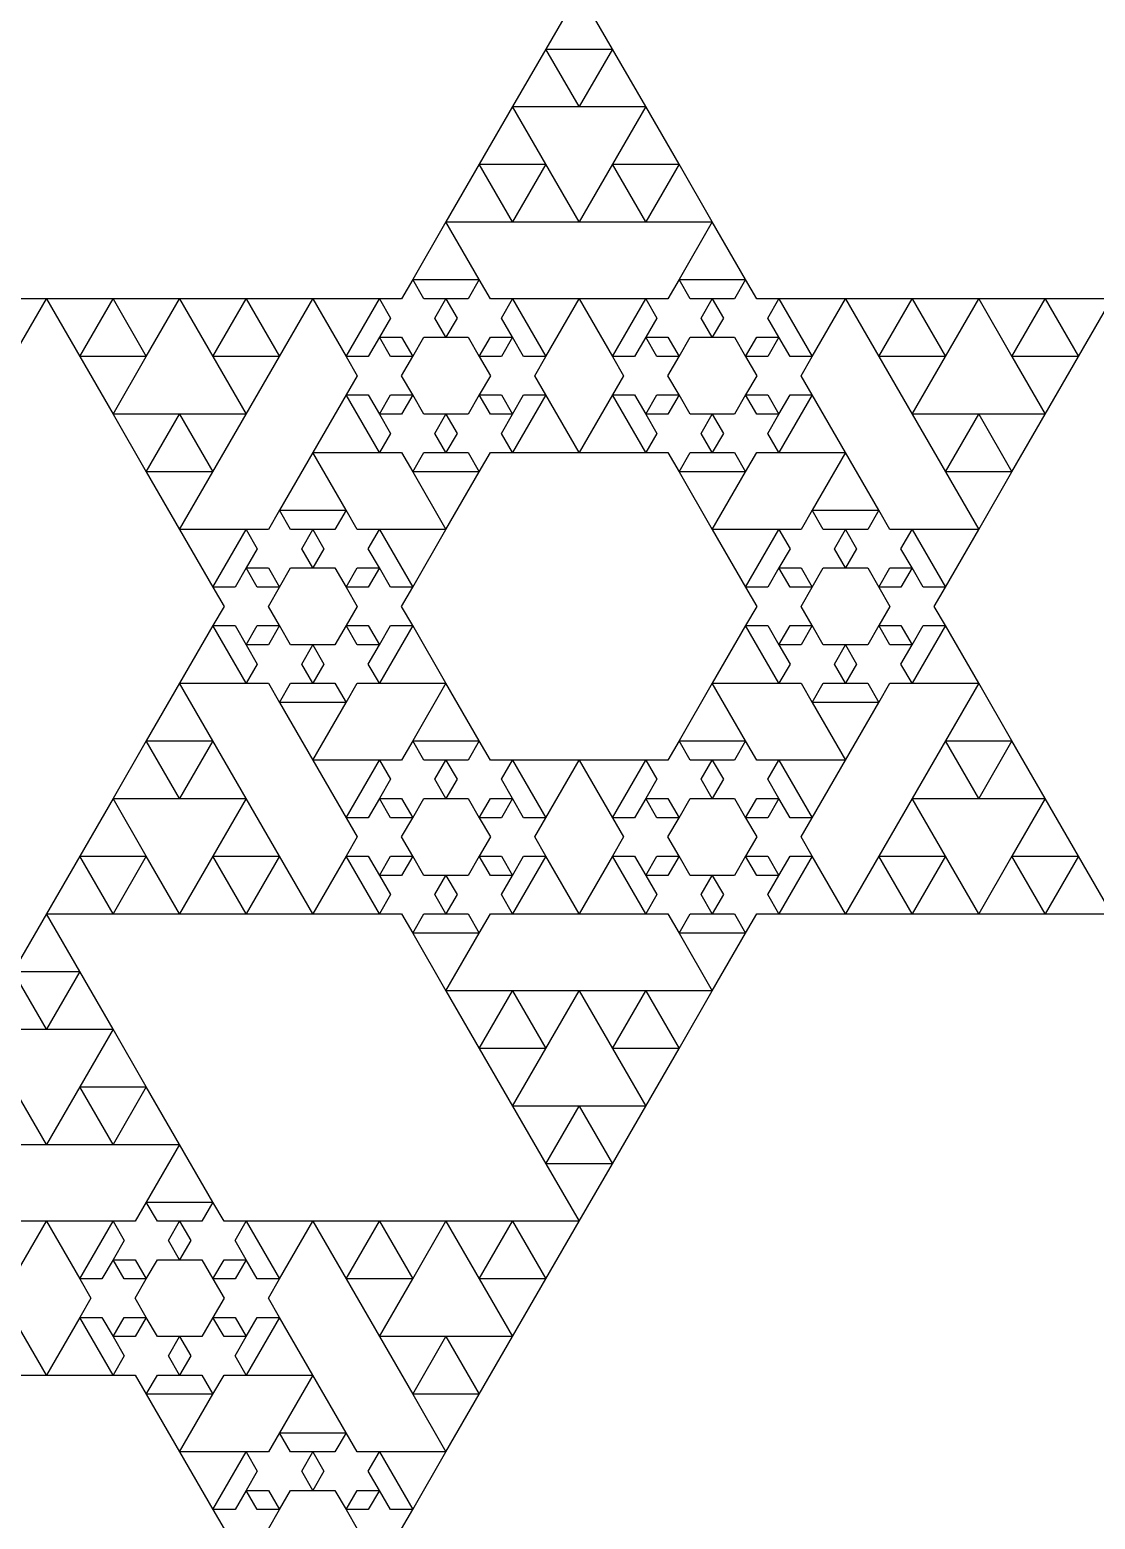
# Model space of a CAD drawing. Header units: metres. Extents: x -50 to 50, y -58 to 58.
# Drawn here: x -18.85 to -12.6, y -21.59 to -12.86 of the extents above; entities that cross this region are included whole.
import ezdxf

# ---------------------------------------------------------------- set-up
doc = ezdxf.new("R2010")
doc.units = ezdxf.units.M

msp = doc.modelspace()

# ---------------------------------------------------------------- linework, layer by layer
for p, q in [((-15.625, -12.6295), (-15.8203, -12.9678)), ((-15.4297, -12.9678), (-15.625, -12.6295)), ((-15.8203, -12.9678), (-16.0156, -13.3061)), ((-15.8203, -12.9678), (-15.4297, -12.9678)), ((-15.625, -13.3061), (-15.8203, -12.9678)), ((-15.4297, -12.9678), (-15.625, -13.3061)), ((-15.2344, -13.3061), (-15.4297, -12.9678)), ((-16.0156, -13.3061), (-16.2109, -13.6444)), ((-16.0156, -13.3061), (-15.625, -13.3061)), ((-15.8203, -13.6444), (-16.0156, -13.3061)), ((-15.625, -13.3061), (-15.2344, -13.3061)), ((-15.2344, -13.3061), (-15.4297, -13.6444)), ((-15.0391, -13.6444), (-15.2344, -13.3061)), ((-16.2109, -13.6444), (-16.4062, -13.9827)), ((-16.2109, -13.6444), (-15.8203, -13.6444)), ((-16.0156, -13.9827), (-16.2109, -13.6444)), ((-15.8203, -13.6444), (-16.0156, -13.9827)), ((-15.625, -13.9827), (-15.8203, -13.6444)), ((-15.4297, -13.6444), (-15.625, -13.9827)), ((-15.4297, -13.6444), (-15.0391, -13.6444)), ((-15.2344, -13.9827), (-15.4297, -13.6444)), ((-15.0391, -13.6444), (-15.2344, -13.9827)), ((-14.8438, -13.9827), (-15.0391, -13.6444)), ((-16.4062, -13.9827), (-16.6016, -14.321)), ((-16.4062, -13.9827), (-16.0156, -13.9827)), ((-16.2109, -14.321), (-16.4062, -13.9827)), ((-16.0156, -13.9827), (-15.625, -13.9827)), ((-15.625, -13.9827), (-15.2344, -13.9827)), ((-15.2344, -13.9827), (-14.8438, -13.9827)), ((-14.8438, -13.9827), (-15.0391, -14.321)), ((-14.6484, -14.321), (-14.8438, -13.9827)), ((-16.6016, -14.321), (-16.6667, -14.4337)), ((-16.6016, -14.321), (-16.2109, -14.321)), ((-16.5365, -14.4337), (-16.6016, -14.321)), ((-16.2109, -14.321), (-16.276, -14.4337)), ((-16.1458, -14.4337), (-16.2109, -14.321)), ((-15.0391, -14.321), (-15.1042, -14.4337)), ((-15.0391, -14.321), (-14.6484, -14.321)), ((-14.974, -14.4337), (-15.0391, -14.321)), ((-14.6484, -14.321), (-14.7135, -14.4337)), ((-14.5833, -14.4337), (-14.6484, -14.321)), ((-18.75, -14.4337), (-19.1406, -14.4337)), ((-18.9453, -14.772), (-18.75, -14.4337)), ((-18.3594, -14.4337), (-18.75, -14.4337)), ((-18.75, -14.4337), (-18.5547, -14.772)), ((-18.5547, -14.772), (-18.3594, -14.4337)), ((-17.9688, -14.4337), (-18.3594, -14.4337)), ((-18.3594, -14.4337), (-18.1641, -14.772)), ((-18.1641, -14.772), (-17.9688, -14.4337)), ((-17.5781, -14.4337), (-17.9688, -14.4337)), ((-17.9688, -14.4337), (-17.7734, -14.772)), ((-17.7734, -14.772), (-17.5781, -14.4337)), ((-17.1875, -14.4337), (-17.5781, -14.4337)), ((-17.5781, -14.4337), (-17.3828, -14.772)), ((-17.3828, -14.772), (-17.1875, -14.4337)), ((-16.7969, -14.4337), (-17.1875, -14.4337)), ((-17.1875, -14.4337), (-16.9922, -14.772)), ((-16.9922, -14.772), (-16.7969, -14.4337)), ((-16.6667, -14.4337), (-16.7969, -14.4337)), ((-16.7969, -14.4337), (-16.7318, -14.5465)), ((-16.4062, -14.4337), (-16.5365, -14.4337)), ((-16.4714, -14.5465), (-16.4062, -14.4337)), ((-16.276, -14.4337), (-16.4062, -14.4337)), ((-16.4062, -14.4337), (-16.3411, -14.5465)), ((-16.0156, -14.4337), (-16.1458, -14.4337)), ((-16.0807, -14.5465), (-16.0156, -14.4337)), ((-15.625, -14.4337), (-16.0156, -14.4337)), ((-16.0156, -14.4337), (-15.8203, -14.772)), ((-15.8203, -14.772), (-15.625, -14.4337)), ((-15.2344, -14.4337), (-15.625, -14.4337)), ((-15.625, -14.4337), (-15.4297, -14.772)), ((-15.4297, -14.772), (-15.2344, -14.4337)), ((-15.1042, -14.4337), (-15.2344, -14.4337)), ((-15.2344, -14.4337), (-15.1693, -14.5465)), ((-14.8438, -14.4337), (-14.974, -14.4337)), ((-14.9089, -14.5465), (-14.8438, -14.4337)), ((-14.7135, -14.4337), (-14.8438, -14.4337)), ((-14.8438, -14.4337), (-14.7786, -14.5465)), ((-14.4531, -14.4337), (-14.5833, -14.4337)), ((-14.5182, -14.5465), (-14.4531, -14.4337)), ((-14.0625, -14.4337), (-14.4531, -14.4337)), ((-14.4531, -14.4337), (-14.2578, -14.772)), ((-14.2578, -14.772), (-14.0625, -14.4337)), ((-13.6719, -14.4337), (-14.0625, -14.4337)), ((-14.0625, -14.4337), (-13.8672, -14.772)), ((-13.8672, -14.772), (-13.6719, -14.4337)), ((-13.2812, -14.4337), (-13.6719, -14.4337)), ((-13.6719, -14.4337), (-13.4766, -14.772)), ((-13.4766, -14.772), (-13.2812, -14.4337)), ((-12.8906, -14.4337), (-13.2812, -14.4337)), ((-13.2812, -14.4337), (-13.0859, -14.772)), ((-13.0859, -14.772), (-12.8906, -14.4337)), ((-12.5, -14.4337), (-12.8906, -14.4337)), ((-12.8906, -14.4337), (-12.6953, -14.772)), ((-12.6953, -14.772), (-12.5, -14.4337)), ((-16.7318, -14.5465), (-16.7969, -14.6593)), ((-16.4062, -14.6593), (-16.4714, -14.5465)), ((-16.3411, -14.5465), (-16.4062, -14.6593)), ((-16.0156, -14.6593), (-16.0807, -14.5465)), ((-15.1693, -14.5465), (-15.2344, -14.6593)), ((-14.8438, -14.6593), (-14.9089, -14.5465)), ((-14.7786, -14.5465), (-14.8438, -14.6593)), ((-14.4531, -14.6593), (-14.5182, -14.5465)), ((-16.7969, -14.6593), (-16.862, -14.772)), ((-16.7969, -14.6593), (-16.6667, -14.6593)), ((-16.7318, -14.772), (-16.7969, -14.6593)), ((-16.6667, -14.6593), (-16.6016, -14.772)), ((-16.6016, -14.772), (-16.5365, -14.6593)), ((-16.5365, -14.6593), (-16.4062, -14.6593)), ((-16.4062, -14.6593), (-16.276, -14.6593)), ((-16.276, -14.6593), (-16.2109, -14.772)), ((-16.2109, -14.772), (-16.1458, -14.6593)), ((-16.1458, -14.6593), (-16.0156, -14.6593)), ((-16.0156, -14.6593), (-16.0807, -14.772)), ((-15.9505, -14.772), (-16.0156, -14.6593)), ((-15.2344, -14.6593), (-15.2995, -14.772)), ((-15.2344, -14.6593), (-15.1042, -14.6593)), ((-15.1693, -14.772), (-15.2344, -14.6593)), ((-15.1042, -14.6593), (-15.0391, -14.772)), ((-15.0391, -14.772), (-14.974, -14.6593)), ((-14.974, -14.6593), (-14.8438, -14.6593)), ((-14.8438, -14.6593), (-14.7135, -14.6593)), ((-14.7135, -14.6593), (-14.6484, -14.772)), ((-14.6484, -14.772), (-14.5833, -14.6593)), ((-14.5833, -14.6593), (-14.4531, -14.6593)), ((-14.4531, -14.6593), (-14.5182, -14.772)), ((-14.388, -14.772), (-14.4531, -14.6593)), ((-18.1641, -14.772), (-18.5547, -14.772)), ((-18.5547, -14.772), (-18.3594, -15.1103)), ((-18.3594, -15.1103), (-18.1641, -14.772)), ((-17.3828, -14.772), (-17.7734, -14.772)), ((-17.7734, -14.772), (-17.5781, -15.1103)), ((-17.5781, -15.1103), (-17.3828, -14.772)), ((-16.862, -14.772), (-16.9922, -14.772)), ((-16.9922, -14.772), (-16.9271, -14.8848)), ((-16.6016, -14.772), (-16.7318, -14.772)), ((-16.6667, -14.8848), (-16.6016, -14.772)), ((-16.0807, -14.772), (-16.2109, -14.772)), ((-16.2109, -14.772), (-16.1458, -14.8848)), ((-15.8203, -14.772), (-15.9505, -14.772)), ((-15.8854, -14.8848), (-15.8203, -14.772)), ((-15.2995, -14.772), (-15.4297, -14.772)), ((-15.4297, -14.772), (-15.3646, -14.8848)), ((-15.0391, -14.772), (-15.1693, -14.772)), ((-15.1042, -14.8848), (-15.0391, -14.772)), ((-14.5182, -14.772), (-14.6484, -14.772)), ((-14.6484, -14.772), (-14.5833, -14.8848)), ((-14.2578, -14.772), (-14.388, -14.772)), ((-14.3229, -14.8848), (-14.2578, -14.772)), ((-13.4766, -14.772), (-13.8672, -14.772)), ((-13.8672, -14.772), (-13.6719, -15.1103)), ((-13.6719, -15.1103), (-13.4766, -14.772)), ((-12.6953, -14.772), (-13.0859, -14.772)), ((-13.0859, -14.772), (-12.8906, -15.1103)), ((-12.8906, -15.1103), (-12.6953, -14.772)), ((-16.9271, -14.8848), (-16.9922, -14.9976)), ((-16.6016, -14.9976), (-16.6667, -14.8848)), ((-16.1458, -14.8848), (-16.2109, -14.9976)), ((-15.8203, -14.9976), (-15.8854, -14.8848)), ((-15.3646, -14.8848), (-15.4297, -14.9976)), ((-15.0391, -14.9976), (-15.1042, -14.8848)), ((-14.5833, -14.8848), (-14.6484, -14.9976)), ((-14.2578, -14.9976), (-14.3229, -14.8848)), ((-16.9922, -14.9976), (-17.1875, -15.3359)), ((-16.9922, -14.9976), (-16.862, -14.9976)), ((-16.7969, -15.3359), (-16.9922, -14.9976)), ((-16.862, -14.9976), (-16.7969, -15.1103)), ((-16.7969, -15.1103), (-16.7318, -14.9976)), ((-16.7318, -14.9976), (-16.6016, -14.9976)), ((-16.6016, -14.9976), (-16.6667, -15.1103)), ((-16.5365, -15.1103), (-16.6016, -14.9976)), ((-16.2109, -14.9976), (-16.276, -15.1103)), ((-16.2109, -14.9976), (-16.0807, -14.9976)), ((-16.1458, -15.1103), (-16.2109, -14.9976)), ((-16.0807, -14.9976), (-16.0156, -15.1103)), ((-16.0156, -15.1103), (-15.9505, -14.9976)), ((-15.8203, -14.9976), (-16.0156, -15.3359)), ((-15.9505, -14.9976), (-15.8203, -14.9976)), ((-15.625, -15.3359), (-15.8203, -14.9976)), ((-15.4297, -14.9976), (-15.625, -15.3359)), ((-15.4297, -14.9976), (-15.2995, -14.9976)), ((-15.2344, -15.3359), (-15.4297, -14.9976)), ((-15.2995, -14.9976), (-15.2344, -15.1103)), ((-15.2344, -15.1103), (-15.1693, -14.9976)), ((-15.1693, -14.9976), (-15.0391, -14.9976)), ((-15.0391, -14.9976), (-15.1042, -15.1103)), ((-14.974, -15.1103), (-15.0391, -14.9976)), ((-14.6484, -14.9976), (-14.7135, -15.1103)), ((-14.6484, -14.9976), (-14.5182, -14.9976)), ((-14.5833, -15.1103), (-14.6484, -14.9976)), ((-14.5182, -14.9976), (-14.4531, -15.1103)), ((-14.4531, -15.1103), (-14.388, -14.9976)), ((-14.2578, -14.9976), (-14.4531, -15.3359)), ((-14.388, -14.9976), (-14.2578, -14.9976)), ((-14.0625, -15.3359), (-14.2578, -14.9976)), ((-17.9688, -15.1103), (-18.3594, -15.1103)), ((-18.3594, -15.1103), (-18.1641, -15.4486)), ((-18.1641, -15.4486), (-17.9688, -15.1103)), ((-17.5781, -15.1103), (-17.9688, -15.1103)), ((-17.9688, -15.1103), (-17.7734, -15.4486)), ((-17.7734, -15.4486), (-17.5781, -15.1103)), ((-16.6667, -15.1103), (-16.7969, -15.1103)), ((-16.7969, -15.1103), (-16.7318, -15.2231)), ((-16.4062, -15.1103), (-16.5365, -15.1103)), ((-16.4714, -15.2231), (-16.4062, -15.1103)), ((-16.276, -15.1103), (-16.4062, -15.1103)), ((-16.4062, -15.1103), (-16.3411, -15.2231)), ((-16.0156, -15.1103), (-16.1458, -15.1103)), ((-16.0807, -15.2231), (-16.0156, -15.1103)), ((-15.1042, -15.1103), (-15.2344, -15.1103)), ((-15.2344, -15.1103), (-15.1693, -15.2231)), ((-14.8438, -15.1103), (-14.974, -15.1103)), ((-14.9089, -15.2231), (-14.8438, -15.1103)), ((-14.7135, -15.1103), (-14.8438, -15.1103)), ((-14.8438, -15.1103), (-14.7786, -15.2231)), ((-14.4531, -15.1103), (-14.5833, -15.1103)), ((-14.5182, -15.2231), (-14.4531, -15.1103)), ((-13.2812, -15.1103), (-13.6719, -15.1103)), ((-13.6719, -15.1103), (-13.4766, -15.4486)), ((-13.4766, -15.4486), (-13.2812, -15.1103)), ((-12.8906, -15.1103), (-13.2812, -15.1103)), ((-13.2812, -15.1103), (-13.0859, -15.4486)), ((-13.0859, -15.4486), (-12.8906, -15.1103)), ((-16.7318, -15.2231), (-16.7969, -15.3359)), ((-16.4062, -15.3359), (-16.4714, -15.2231)), ((-16.3411, -15.2231), (-16.4062, -15.3359)), ((-16.0156, -15.3359), (-16.0807, -15.2231)), ((-15.1693, -15.2231), (-15.2344, -15.3359)), ((-14.8438, -15.3359), (-14.9089, -15.2231)), ((-14.7786, -15.2231), (-14.8438, -15.3359)), ((-14.4531, -15.3359), (-14.5182, -15.2231)), ((-17.1875, -15.3359), (-17.3828, -15.6742)), ((-17.1875, -15.3359), (-16.7969, -15.3359)), ((-16.9922, -15.6742), (-17.1875, -15.3359)), ((-16.7969, -15.3359), (-16.6667, -15.3359)), ((-16.6667, -15.3359), (-16.6016, -15.4486)), ((-16.6016, -15.4486), (-16.5365, -15.3359)), ((-16.5365, -15.3359), (-16.4062, -15.3359)), ((-16.4062, -15.3359), (-16.276, -15.3359)), ((-16.276, -15.3359), (-16.2109, -15.4486)), ((-16.2109, -15.4486), (-16.1458, -15.3359)), ((-16.1458, -15.3359), (-16.0156, -15.3359)), ((-16.0156, -15.3359), (-15.625, -15.3359)), ((-15.625, -15.3359), (-15.2344, -15.3359)), ((-15.2344, -15.3359), (-15.1042, -15.3359)), ((-15.1042, -15.3359), (-15.0391, -15.4486)), ((-15.0391, -15.4486), (-14.974, -15.3359)), ((-14.974, -15.3359), (-14.8438, -15.3359)), ((-14.8438, -15.3359), (-14.7135, -15.3359)), ((-14.7135, -15.3359), (-14.6484, -15.4486)), ((-14.6484, -15.4486), (-14.5833, -15.3359)), ((-14.5833, -15.3359), (-14.4531, -15.3359)), ((-14.4531, -15.3359), (-14.0625, -15.3359)), ((-14.0625, -15.3359), (-14.2578, -15.6742)), ((-13.8672, -15.6742), (-14.0625, -15.3359)), ((-17.7734, -15.4486), (-18.1641, -15.4486)), ((-18.1641, -15.4486), (-17.9688, -15.7869)), ((-17.9688, -15.7869), (-17.7734, -15.4486)), ((-16.2109, -15.4486), (-16.6016, -15.4486)), ((-16.6016, -15.4486), (-16.4062, -15.7869)), ((-16.4062, -15.7869), (-16.2109, -15.4486)), ((-14.6484, -15.4486), (-15.0391, -15.4486)), ((-15.0391, -15.4486), (-14.8438, -15.7869)), ((-14.8438, -15.7869), (-14.6484, -15.4486)), ((-13.0859, -15.4486), (-13.4766, -15.4486)), ((-13.4766, -15.4486), (-13.2812, -15.7869)), ((-13.2812, -15.7869), (-13.0859, -15.4486)), ((-17.3828, -15.6742), (-17.4479, -15.7869)), ((-17.3828, -15.6742), (-16.9922, -15.6742)), ((-17.3177, -15.7869), (-17.3828, -15.6742)), ((-16.9922, -15.6742), (-17.0573, -15.7869)), ((-16.9271, -15.7869), (-16.9922, -15.6742)), ((-14.2578, -15.6742), (-14.3229, -15.7869)), ((-14.2578, -15.6742), (-13.8672, -15.6742)), ((-14.1927, -15.7869), (-14.2578, -15.6742)), ((-13.8672, -15.6742), (-13.9323, -15.7869)), ((-13.8021, -15.7869), (-13.8672, -15.6742)), ((-17.5781, -15.7869), (-17.9688, -15.7869)), ((-17.9688, -15.7869), (-17.7734, -16.1252)), ((-17.7734, -16.1252), (-17.5781, -15.7869)), ((-17.4479, -15.7869), (-17.5781, -15.7869)), ((-17.5781, -15.7869), (-17.513, -15.8997)), ((-17.1875, -15.7869), (-17.3177, -15.7869)), ((-17.2526, -15.8997), (-17.1875, -15.7869)), ((-17.0573, -15.7869), (-17.1875, -15.7869)), ((-17.1875, -15.7869), (-17.1224, -15.8997)), ((-16.7969, -15.7869), (-16.9271, -15.7869)), ((-16.862, -15.8997), (-16.7969, -15.7869)), ((-16.4062, -15.7869), (-16.7969, -15.7869)), ((-16.7969, -15.7869), (-16.6016, -16.1252)), ((-16.6016, -16.1252), (-16.4062, -15.7869)), ((-14.4531, -15.7869), (-14.8438, -15.7869)), ((-14.8438, -15.7869), (-14.6484, -16.1252)), ((-14.6484, -16.1252), (-14.4531, -15.7869)), ((-14.3229, -15.7869), (-14.4531, -15.7869)), ((-14.4531, -15.7869), (-14.388, -15.8997)), ((-14.0625, -15.7869), (-14.1927, -15.7869)), ((-14.1276, -15.8997), (-14.0625, -15.7869)), ((-13.9323, -15.7869), (-14.0625, -15.7869)), ((-14.0625, -15.7869), (-13.9974, -15.8997)), ((-13.6719, -15.7869), (-13.8021, -15.7869)), ((-13.737, -15.8997), (-13.6719, -15.7869)), ((-13.2812, -15.7869), (-13.6719, -15.7869)), ((-13.6719, -15.7869), (-13.4766, -16.1252)), ((-13.4766, -16.1252), (-13.2812, -15.7869)), ((-17.513, -15.8997), (-17.5781, -16.0125)), ((-17.1875, -16.0125), (-17.2526, -15.8997)), ((-17.1224, -15.8997), (-17.1875, -16.0125)), ((-16.7969, -16.0125), (-16.862, -15.8997)), ((-14.388, -15.8997), (-14.4531, -16.0125)), ((-14.0625, -16.0125), (-14.1276, -15.8997)), ((-13.9974, -15.8997), (-14.0625, -16.0125)), ((-13.6719, -16.0125), (-13.737, -15.8997)), ((-17.5781, -16.0125), (-17.6432, -16.1252)), ((-17.5781, -16.0125), (-17.4479, -16.0125)), ((-17.513, -16.1252), (-17.5781, -16.0125)), ((-17.4479, -16.0125), (-17.3828, -16.1252)), ((-17.3828, -16.1252), (-17.3177, -16.0125)), ((-17.3177, -16.0125), (-17.1875, -16.0125)), ((-17.1875, -16.0125), (-17.0573, -16.0125)), ((-17.0573, -16.0125), (-16.9922, -16.1252)), ((-16.9922, -16.1252), (-16.9271, -16.0125)), ((-16.9271, -16.0125), (-16.7969, -16.0125)), ((-16.7969, -16.0125), (-16.862, -16.1252)), ((-16.7318, -16.1252), (-16.7969, -16.0125)), ((-14.4531, -16.0125), (-14.5182, -16.1252)), ((-14.4531, -16.0125), (-14.3229, -16.0125)), ((-14.388, -16.1252), (-14.4531, -16.0125)), ((-14.3229, -16.0125), (-14.2578, -16.1252)), ((-14.2578, -16.1252), (-14.1927, -16.0125)), ((-14.1927, -16.0125), (-14.0625, -16.0125)), ((-14.0625, -16.0125), (-13.9323, -16.0125)), ((-13.9323, -16.0125), (-13.8672, -16.1252)), ((-13.8672, -16.1252), (-13.8021, -16.0125)), ((-13.8021, -16.0125), (-13.6719, -16.0125)), ((-13.6719, -16.0125), (-13.737, -16.1252)), ((-13.6068, -16.1252), (-13.6719, -16.0125)), ((-17.6432, -16.1252), (-17.7734, -16.1252)), ((-17.7734, -16.1252), (-17.7083, -16.238)), ((-17.3828, -16.1252), (-17.513, -16.1252)), ((-17.4479, -16.238), (-17.3828, -16.1252)), ((-16.862, -16.1252), (-16.9922, -16.1252)), ((-16.9922, -16.1252), (-16.9271, -16.238)), ((-16.6016, -16.1252), (-16.7318, -16.1252)), ((-16.6667, -16.238), (-16.6016, -16.1252)), ((-14.5182, -16.1252), (-14.6484, -16.1252)), ((-14.6484, -16.1252), (-14.5833, -16.238)), ((-14.2578, -16.1252), (-14.388, -16.1252)), ((-14.3229, -16.238), (-14.2578, -16.1252)), ((-13.737, -16.1252), (-13.8672, -16.1252)), ((-13.8672, -16.1252), (-13.8021, -16.238)), ((-13.4766, -16.1252), (-13.6068, -16.1252)), ((-13.5417, -16.238), (-13.4766, -16.1252)), ((-17.7083, -16.238), (-17.7734, -16.3507)), ((-17.3828, -16.3507), (-17.4479, -16.238)), ((-16.9271, -16.238), (-16.9922, -16.3507)), ((-16.6016, -16.3507), (-16.6667, -16.238)), ((-14.5833, -16.238), (-14.6484, -16.3507)), ((-14.2578, -16.3507), (-14.3229, -16.238)), ((-13.8021, -16.238), (-13.8672, -16.3507)), ((-13.4766, -16.3507), (-13.5417, -16.238)), ((-17.7734, -16.3507), (-17.9688, -16.689)), ((-17.7734, -16.3507), (-17.6432, -16.3507)), ((-17.5781, -16.689), (-17.7734, -16.3507)), ((-17.6432, -16.3507), (-17.5781, -16.4635)), ((-17.5781, -16.4635), (-17.513, -16.3507)), ((-17.513, -16.3507), (-17.3828, -16.3507)), ((-17.3828, -16.3507), (-17.4479, -16.4635)), ((-17.3177, -16.4635), (-17.3828, -16.3507)), ((-16.9922, -16.3507), (-17.0573, -16.4635)), ((-16.9922, -16.3507), (-16.862, -16.3507)), ((-16.9271, -16.4635), (-16.9922, -16.3507)), ((-16.862, -16.3507), (-16.7969, -16.4635)), ((-16.7969, -16.4635), (-16.7318, -16.3507)), ((-16.6016, -16.3507), (-16.7969, -16.689)), ((-16.7318, -16.3507), (-16.6016, -16.3507)), ((-16.4062, -16.689), (-16.6016, -16.3507)), ((-14.6484, -16.3507), (-14.8438, -16.689)), ((-14.6484, -16.3507), (-14.5182, -16.3507)), ((-14.4531, -16.689), (-14.6484, -16.3507)), ((-14.5182, -16.3507), (-14.4531, -16.4635)), ((-14.4531, -16.4635), (-14.388, -16.3507)), ((-14.388, -16.3507), (-14.2578, -16.3507)), ((-14.2578, -16.3507), (-14.3229, -16.4635)), ((-14.1927, -16.4635), (-14.2578, -16.3507)), ((-13.8672, -16.3507), (-13.9323, -16.4635)), ((-13.8672, -16.3507), (-13.737, -16.3507)), ((-13.8021, -16.4635), (-13.8672, -16.3507)), ((-13.737, -16.3507), (-13.6719, -16.4635)), ((-13.6719, -16.4635), (-13.6068, -16.3507)), ((-13.4766, -16.3507), (-13.6719, -16.689)), ((-13.6068, -16.3507), (-13.4766, -16.3507)), ((-13.2812, -16.689), (-13.4766, -16.3507)), ((-17.4479, -16.4635), (-17.5781, -16.4635)), ((-17.5781, -16.4635), (-17.513, -16.5763)), ((-17.1875, -16.4635), (-17.3177, -16.4635)), ((-17.2526, -16.5763), (-17.1875, -16.4635)), ((-17.0573, -16.4635), (-17.1875, -16.4635)), ((-17.1875, -16.4635), (-17.1224, -16.5763)), ((-16.7969, -16.4635), (-16.9271, -16.4635)), ((-16.862, -16.5763), (-16.7969, -16.4635)), ((-14.3229, -16.4635), (-14.4531, -16.4635)), ((-14.4531, -16.4635), (-14.388, -16.5763)), ((-14.0625, -16.4635), (-14.1927, -16.4635)), ((-14.1276, -16.5763), (-14.0625, -16.4635)), ((-13.9323, -16.4635), (-14.0625, -16.4635)), ((-14.0625, -16.4635), (-13.9974, -16.5763)), ((-13.6719, -16.4635), (-13.8021, -16.4635)), ((-13.737, -16.5763), (-13.6719, -16.4635)), ((-17.513, -16.5763), (-17.5781, -16.689)), ((-17.1875, -16.689), (-17.2526, -16.5763)), ((-17.1224, -16.5763), (-17.1875, -16.689)), ((-16.7969, -16.689), (-16.862, -16.5763)), ((-14.388, -16.5763), (-14.4531, -16.689)), ((-14.0625, -16.689), (-14.1276, -16.5763)), ((-13.9974, -16.5763), (-14.0625, -16.689)), ((-13.6719, -16.689), (-13.737, -16.5763)), ((-17.9688, -16.689), (-18.1641, -17.0273)), ((-17.9688, -16.689), (-17.5781, -16.689)), ((-17.7734, -17.0273), (-17.9688, -16.689)), ((-17.5781, -16.689), (-17.4479, -16.689)), ((-17.4479, -16.689), (-17.3828, -16.8018)), ((-17.3828, -16.8018), (-17.3177, -16.689)), ((-17.3177, -16.689), (-17.1875, -16.689)), ((-17.1875, -16.689), (-17.0573, -16.689)), ((-17.0573, -16.689), (-16.9922, -16.8018)), ((-16.9922, -16.8018), (-16.9271, -16.689)), ((-16.9271, -16.689), (-16.7969, -16.689)), ((-16.7969, -16.689), (-16.4062, -16.689)), ((-16.4062, -16.689), (-16.6016, -17.0273)), ((-16.2109, -17.0273), (-16.4062, -16.689)), ((-14.8438, -16.689), (-15.0391, -17.0273)), ((-14.8438, -16.689), (-14.4531, -16.689)), ((-14.6484, -17.0273), (-14.8438, -16.689)), ((-14.4531, -16.689), (-14.3229, -16.689)), ((-14.3229, -16.689), (-14.2578, -16.8018)), ((-14.2578, -16.8018), (-14.1927, -16.689)), ((-14.1927, -16.689), (-14.0625, -16.689)), ((-14.0625, -16.689), (-13.9323, -16.689)), ((-13.9323, -16.689), (-13.8672, -16.8018)), ((-13.8672, -16.8018), (-13.8021, -16.689)), ((-13.8021, -16.689), (-13.6719, -16.689)), ((-13.6719, -16.689), (-13.2812, -16.689)), ((-13.2812, -16.689), (-13.4766, -17.0273)), ((-13.0859, -17.0273), (-13.2812, -16.689)), ((-16.9922, -16.8018), (-17.3828, -16.8018)), ((-17.3828, -16.8018), (-17.1875, -17.1401)), ((-17.1875, -17.1401), (-16.9922, -16.8018)), ((-13.8672, -16.8018), (-14.2578, -16.8018)), ((-14.2578, -16.8018), (-14.0625, -17.1401)), ((-14.0625, -17.1401), (-13.8672, -16.8018)), ((-18.1641, -17.0273), (-18.3594, -17.3656)), ((-18.1641, -17.0273), (-17.7734, -17.0273)), ((-17.9688, -17.3656), (-18.1641, -17.0273)), ((-17.7734, -17.0273), (-17.9688, -17.3656)), ((-17.5781, -17.3656), (-17.7734, -17.0273)), ((-16.6016, -17.0273), (-16.6667, -17.1401)), ((-16.6016, -17.0273), (-16.2109, -17.0273)), ((-16.5365, -17.1401), (-16.6016, -17.0273)), ((-16.2109, -17.0273), (-16.276, -17.1401)), ((-16.1458, -17.1401), (-16.2109, -17.0273)), ((-15.0391, -17.0273), (-15.1042, -17.1401)), ((-15.0391, -17.0273), (-14.6484, -17.0273)), ((-14.974, -17.1401), (-15.0391, -17.0273)), ((-14.6484, -17.0273), (-14.7135, -17.1401)), ((-14.5833, -17.1401), (-14.6484, -17.0273)), ((-13.4766, -17.0273), (-13.6719, -17.3656)), ((-13.4766, -17.0273), (-13.0859, -17.0273)), ((-13.2812, -17.3656), (-13.4766, -17.0273)), ((-13.0859, -17.0273), (-13.2812, -17.3656)), ((-12.8906, -17.3656), (-13.0859, -17.0273)), ((-16.7969, -17.1401), (-17.1875, -17.1401)), ((-17.1875, -17.1401), (-16.9922, -17.4784)), ((-16.9922, -17.4784), (-16.7969, -17.1401)), ((-16.6667, -17.1401), (-16.7969, -17.1401)), ((-16.7969, -17.1401), (-16.7318, -17.2529)), ((-16.4062, -17.1401), (-16.5365, -17.1401)), ((-16.4714, -17.2529), (-16.4062, -17.1401)), ((-16.276, -17.1401), (-16.4062, -17.1401)), ((-16.4062, -17.1401), (-16.3411, -17.2529)), ((-16.0156, -17.1401), (-16.1458, -17.1401)), ((-16.0807, -17.2529), (-16.0156, -17.1401)), ((-15.625, -17.1401), (-16.0156, -17.1401)), ((-16.0156, -17.1401), (-15.8203, -17.4784)), ((-15.8203, -17.4784), (-15.625, -17.1401)), ((-15.2344, -17.1401), (-15.625, -17.1401)), ((-15.625, -17.1401), (-15.4297, -17.4784)), ((-15.4297, -17.4784), (-15.2344, -17.1401)), ((-15.1042, -17.1401), (-15.2344, -17.1401)), ((-15.2344, -17.1401), (-15.1693, -17.2529)), ((-14.8438, -17.1401), (-14.974, -17.1401)), ((-14.9089, -17.2529), (-14.8438, -17.1401)), ((-14.7135, -17.1401), (-14.8438, -17.1401)), ((-14.8438, -17.1401), (-14.7786, -17.2529)), ((-14.4531, -17.1401), (-14.5833, -17.1401)), ((-14.5182, -17.2529), (-14.4531, -17.1401)), ((-14.0625, -17.1401), (-14.4531, -17.1401)), ((-14.4531, -17.1401), (-14.2578, -17.4784)), ((-14.2578, -17.4784), (-14.0625, -17.1401)), ((-16.7318, -17.2529), (-16.7969, -17.3656)), ((-16.4062, -17.3656), (-16.4714, -17.2529)), ((-16.3411, -17.2529), (-16.4062, -17.3656)), ((-16.0156, -17.3656), (-16.0807, -17.2529)), ((-15.1693, -17.2529), (-15.2344, -17.3656)), ((-14.8438, -17.3656), (-14.9089, -17.2529)), ((-14.7786, -17.2529), (-14.8438, -17.3656)), ((-14.4531, -17.3656), (-14.5182, -17.2529)), ((-18.3594, -17.3656), (-18.5547, -17.7039)), ((-18.3594, -17.3656), (-17.9688, -17.3656)), ((-18.1641, -17.7039), (-18.3594, -17.3656)), ((-17.9688, -17.3656), (-17.5781, -17.3656)), ((-17.5781, -17.3656), (-17.7734, -17.7039)), ((-17.3828, -17.7039), (-17.5781, -17.3656)), ((-16.7969, -17.3656), (-16.862, -17.4784)), ((-16.7969, -17.3656), (-16.6667, -17.3656)), ((-16.7318, -17.4784), (-16.7969, -17.3656)), ((-16.6667, -17.3656), (-16.6016, -17.4784)), ((-16.6016, -17.4784), (-16.5365, -17.3656)), ((-16.5365, -17.3656), (-16.4062, -17.3656)), ((-16.4062, -17.3656), (-16.276, -17.3656)), ((-16.276, -17.3656), (-16.2109, -17.4784)), ((-16.2109, -17.4784), (-16.1458, -17.3656)), ((-16.1458, -17.3656), (-16.0156, -17.3656)), ((-16.0156, -17.3656), (-16.0807, -17.4784)), ((-15.9505, -17.4784), (-16.0156, -17.3656)), ((-15.2344, -17.3656), (-15.2995, -17.4784)), ((-15.2344, -17.3656), (-15.1042, -17.3656)), ((-15.1693, -17.4784), (-15.2344, -17.3656)), ((-15.1042, -17.3656), (-15.0391, -17.4784)), ((-15.0391, -17.4784), (-14.974, -17.3656)), ((-14.974, -17.3656), (-14.8438, -17.3656)), ((-14.8438, -17.3656), (-14.7135, -17.3656)), ((-14.7135, -17.3656), (-14.6484, -17.4784)), ((-14.6484, -17.4784), (-14.5833, -17.3656)), ((-14.5833, -17.3656), (-14.4531, -17.3656)), ((-14.4531, -17.3656), (-14.5182, -17.4784)), ((-14.388, -17.4784), (-14.4531, -17.3656)), ((-13.6719, -17.3656), (-13.8672, -17.7039)), ((-13.6719, -17.3656), (-13.2812, -17.3656)), ((-13.4766, -17.7039), (-13.6719, -17.3656)), ((-13.2812, -17.3656), (-12.8906, -17.3656)), ((-12.8906, -17.3656), (-13.0859, -17.7039)), ((-12.6953, -17.7039), (-12.8906, -17.3656)), ((-16.862, -17.4784), (-16.9922, -17.4784)), ((-16.9922, -17.4784), (-16.9271, -17.5911)), ((-16.6016, -17.4784), (-16.7318, -17.4784)), ((-16.6667, -17.5911), (-16.6016, -17.4784)), ((-16.0807, -17.4784), (-16.2109, -17.4784)), ((-16.2109, -17.4784), (-16.1458, -17.5911)), ((-15.8203, -17.4784), (-15.9505, -17.4784)), ((-15.8854, -17.5911), (-15.8203, -17.4784)), ((-15.2995, -17.4784), (-15.4297, -17.4784)), ((-15.4297, -17.4784), (-15.3646, -17.5911)), ((-15.0391, -17.4784), (-15.1693, -17.4784)), ((-15.1042, -17.5911), (-15.0391, -17.4784)), ((-14.5182, -17.4784), (-14.6484, -17.4784)), ((-14.6484, -17.4784), (-14.5833, -17.5911)), ((-14.2578, -17.4784), (-14.388, -17.4784)), ((-14.3229, -17.5911), (-14.2578, -17.4784)), ((-16.9271, -17.5911), (-16.9922, -17.7039)), ((-16.6016, -17.7039), (-16.6667, -17.5911)), ((-16.1458, -17.5911), (-16.2109, -17.7039)), ((-15.8203, -17.7039), (-15.8854, -17.5911)), ((-15.3646, -17.5911), (-15.4297, -17.7039)), ((-15.0391, -17.7039), (-15.1042, -17.5911)), ((-14.5833, -17.5911), (-14.6484, -17.7039)), ((-14.2578, -17.7039), (-14.3229, -17.5911)), ((-18.5547, -17.7039), (-18.75, -18.0422)), ((-18.5547, -17.7039), (-18.1641, -17.7039)), ((-18.3594, -18.0422), (-18.5547, -17.7039)), ((-18.1641, -17.7039), (-18.3594, -18.0422)), ((-17.9688, -18.0422), (-18.1641, -17.7039)), ((-17.7734, -17.7039), (-17.9688, -18.0422)), ((-17.7734, -17.7039), (-17.3828, -17.7039)), ((-17.5781, -18.0422), (-17.7734, -17.7039)), ((-17.3828, -17.7039), (-17.5781, -18.0422)), ((-17.1875, -18.0422), (-17.3828, -17.7039)), ((-16.9922, -17.7039), (-17.1875, -18.0422)), ((-16.9922, -17.7039), (-16.862, -17.7039)), ((-16.7969, -18.0422), (-16.9922, -17.7039)), ((-16.862, -17.7039), (-16.7969, -17.8167)), ((-16.7969, -17.8167), (-16.7318, -17.7039)), ((-16.7318, -17.7039), (-16.6016, -17.7039)), ((-16.6016, -17.7039), (-16.6667, -17.8167)), ((-16.5365, -17.8167), (-16.6016, -17.7039)), ((-16.2109, -17.7039), (-16.276, -17.8167)), ((-16.2109, -17.7039), (-16.0807, -17.7039)), ((-16.1458, -17.8167), (-16.2109, -17.7039)), ((-16.0807, -17.7039), (-16.0156, -17.8167)), ((-16.0156, -17.8167), (-15.9505, -17.7039)), ((-15.8203, -17.7039), (-16.0156, -18.0422)), ((-15.9505, -17.7039), (-15.8203, -17.7039)), ((-15.625, -18.0422), (-15.8203, -17.7039)), ((-15.4297, -17.7039), (-15.625, -18.0422)), ((-15.4297, -17.7039), (-15.2995, -17.7039)), ((-15.2344, -18.0422), (-15.4297, -17.7039)), ((-15.2995, -17.7039), (-15.2344, -17.8167)), ((-15.2344, -17.8167), (-15.1693, -17.7039)), ((-15.1693, -17.7039), (-15.0391, -17.7039)), ((-15.0391, -17.7039), (-15.1042, -17.8167)), ((-14.974, -17.8167), (-15.0391, -17.7039)), ((-14.6484, -17.7039), (-14.7135, -17.8167)), ((-14.6484, -17.7039), (-14.5182, -17.7039)), ((-14.5833, -17.8167), (-14.6484, -17.7039)), ((-14.5182, -17.7039), (-14.4531, -17.8167)), ((-14.4531, -17.8167), (-14.388, -17.7039)), ((-14.2578, -17.7039), (-14.4531, -18.0422)), ((-14.388, -17.7039), (-14.2578, -17.7039)), ((-14.0625, -18.0422), (-14.2578, -17.7039)), ((-13.8672, -17.7039), (-14.0625, -18.0422)), ((-13.8672, -17.7039), (-13.4766, -17.7039)), ((-13.6719, -18.0422), (-13.8672, -17.7039)), ((-13.4766, -17.7039), (-13.6719, -18.0422)), ((-13.2812, -18.0422), (-13.4766, -17.7039)), ((-13.0859, -17.7039), (-13.2812, -18.0422)), ((-13.0859, -17.7039), (-12.6953, -17.7039)), ((-12.8906, -18.0422), (-13.0859, -17.7039)), ((-12.6953, -17.7039), (-12.8906, -18.0422)), ((-12.5, -18.0422), (-12.6953, -17.7039)), ((-16.6667, -17.8167), (-16.7969, -17.8167)), ((-16.7969, -17.8167), (-16.7318, -17.9294)), ((-16.4062, -17.8167), (-16.5365, -17.8167)), ((-16.4714, -17.9294), (-16.4062, -17.8167)), ((-16.276, -17.8167), (-16.4062, -17.8167)), ((-16.4062, -17.8167), (-16.3411, -17.9294)), ((-16.0156, -17.8167), (-16.1458, -17.8167)), ((-16.0807, -17.9294), (-16.0156, -17.8167)), ((-15.1042, -17.8167), (-15.2344, -17.8167)), ((-15.2344, -17.8167), (-15.1693, -17.9294)), ((-14.8438, -17.8167), (-14.974, -17.8167)), ((-14.9089, -17.9294), (-14.8438, -17.8167)), ((-14.7135, -17.8167), (-14.8438, -17.8167)), ((-14.8438, -17.8167), (-14.7786, -17.9294)), ((-14.4531, -17.8167), (-14.5833, -17.8167)), ((-14.5182, -17.9294), (-14.4531, -17.8167)), ((-16.7318, -17.9294), (-16.7969, -18.0422)), ((-16.4062, -18.0422), (-16.4714, -17.9294)), ((-16.3411, -17.9294), (-16.4062, -18.0422)), ((-16.0156, -18.0422), (-16.0807, -17.9294)), ((-15.1693, -17.9294), (-15.2344, -18.0422)), ((-14.8438, -18.0422), (-14.9089, -17.9294)), ((-14.7786, -17.9294), (-14.8438, -18.0422)), ((-14.4531, -18.0422), (-14.5182, -17.9294)), ((-18.75, -18.0422), (-18.9453, -18.3805)), ((-18.75, -18.0422), (-18.3594, -18.0422)), ((-18.5547, -18.3805), (-18.75, -18.0422)), ((-18.3594, -18.0422), (-17.9688, -18.0422)), ((-17.9688, -18.0422), (-17.5781, -18.0422)), ((-17.5781, -18.0422), (-17.1875, -18.0422)), ((-17.1875, -18.0422), (-16.7969, -18.0422)), ((-16.7969, -18.0422), (-16.6667, -18.0422)), ((-16.6667, -18.0422), (-16.6016, -18.1549)), ((-16.6016, -18.1549), (-16.5365, -18.0422)), ((-16.5365, -18.0422), (-16.4062, -18.0422)), ((-16.4062, -18.0422), (-16.276, -18.0422)), ((-16.276, -18.0422), (-16.2109, -18.1549)), ((-16.2109, -18.1549), (-16.1458, -18.0422)), ((-16.1458, -18.0422), (-16.0156, -18.0422)), ((-16.0156, -18.0422), (-15.625, -18.0422)), ((-15.625, -18.0422), (-15.2344, -18.0422)), ((-15.2344, -18.0422), (-15.1042, -18.0422)), ((-15.1042, -18.0422), (-15.0391, -18.1549)), ((-15.0391, -18.1549), (-14.974, -18.0422)), ((-14.974, -18.0422), (-14.8438, -18.0422)), ((-14.8438, -18.0422), (-14.7135, -18.0422)), ((-14.7135, -18.0422), (-14.6484, -18.1549)), ((-14.6484, -18.1549), (-14.5833, -18.0422)), ((-14.5833, -18.0422), (-14.4531, -18.0422)), ((-14.4531, -18.0422), (-14.0625, -18.0422)), ((-14.0625, -18.0422), (-13.6719, -18.0422)), ((-13.6719, -18.0422), (-13.2812, -18.0422)), ((-13.2812, -18.0422), (-12.8906, -18.0422)), ((-12.8906, -18.0422), (-12.5, -18.0422)), ((-16.2109, -18.1549), (-16.6016, -18.1549)), ((-16.6016, -18.1549), (-16.4062, -18.4932)), ((-16.4062, -18.4932), (-16.2109, -18.1549)), ((-14.6484, -18.1549), (-15.0391, -18.1549)), ((-15.0391, -18.1549), (-14.8438, -18.4932)), ((-14.8438, -18.4932), (-14.6484, -18.1549)), ((-18.9453, -18.3805), (-18.5547, -18.3805)), ((-18.75, -18.7188), (-18.9453, -18.3805)), ((-18.5547, -18.3805), (-18.75, -18.7188)), ((-18.3594, -18.7188), (-18.5547, -18.3805)), ((-16.0156, -18.4932), (-16.4062, -18.4932)), ((-16.4062, -18.4932), (-16.2109, -18.8315)), ((-16.2109, -18.8315), (-16.0156, -18.4932)), ((-15.625, -18.4932), (-16.0156, -18.4932)), ((-16.0156, -18.4932), (-15.8203, -18.8315)), ((-15.8203, -18.8315), (-15.625, -18.4932)), ((-15.2344, -18.4932), (-15.625, -18.4932)), ((-15.625, -18.4932), (-15.4297, -18.8315)), ((-15.4297, -18.8315), (-15.2344, -18.4932)), ((-14.8438, -18.4932), (-15.2344, -18.4932)), ((-15.2344, -18.4932), (-15.0391, -18.8315)), ((-15.0391, -18.8315), (-14.8438, -18.4932)), ((-19.1406, -18.7188), (-18.75, -18.7188)), ((-18.75, -18.7188), (-18.3594, -18.7188)), ((-18.3594, -18.7188), (-18.5547, -19.0571)), ((-18.1641, -19.0571), (-18.3594, -18.7188)), ((-15.8203, -18.8315), (-16.2109, -18.8315)), ((-16.2109, -18.8315), (-16.0156, -19.1698)), ((-16.0156, -19.1698), (-15.8203, -18.8315)), ((-15.0391, -18.8315), (-15.4297, -18.8315)), ((-15.4297, -18.8315), (-15.2344, -19.1698)), ((-15.2344, -19.1698), (-15.0391, -18.8315)), ((-18.75, -19.3954), (-18.9453, -19.0571)), ((-18.5547, -19.0571), (-18.75, -19.3954)), ((-18.5547, -19.0571), (-18.1641, -19.0571)), ((-18.3594, -19.3954), (-18.5547, -19.0571)), ((-18.1641, -19.0571), (-18.3594, -19.3954)), ((-17.9688, -19.3954), (-18.1641, -19.0571)), ((-15.625, -19.1698), (-16.0156, -19.1698)), ((-16.0156, -19.1698), (-15.8203, -19.5081)), ((-15.8203, -19.5081), (-15.625, -19.1698)), ((-15.2344, -19.1698), (-15.625, -19.1698)), ((-15.625, -19.1698), (-15.4297, -19.5081)), ((-15.4297, -19.5081), (-15.2344, -19.1698)), ((-19.1406, -19.3954), (-18.75, -19.3954)), ((-18.75, -19.3954), (-18.3594, -19.3954)), ((-18.3594, -19.3954), (-17.9688, -19.3954)), ((-17.9688, -19.3954), (-18.1641, -19.7337)), ((-17.7734, -19.7337), (-17.9688, -19.3954)), ((-15.4297, -19.5081), (-15.8203, -19.5081)), ((-15.8203, -19.5081), (-15.625, -19.8464)), ((-15.625, -19.8464), (-15.4297, -19.5081)), ((-18.1641, -19.7337), (-18.2292, -19.8464)), ((-18.1641, -19.7337), (-17.7734, -19.7337)), ((-18.099, -19.8464), (-18.1641, -19.7337)), ((-17.7734, -19.7337), (-17.8385, -19.8464)), ((-17.7083, -19.8464), (-17.7734, -19.7337)), ((-18.75, -19.8464), (-19.1406, -19.8464)), ((-18.9453, -20.1847), (-18.75, -19.8464)), ((-18.3594, -19.8464), (-18.75, -19.8464)), ((-18.75, -19.8464), (-18.5547, -20.1847)), ((-18.5547, -20.1847), (-18.3594, -19.8464)), ((-18.2292, -19.8464), (-18.3594, -19.8464)), ((-18.3594, -19.8464), (-18.2943, -19.9592)), ((-17.9688, -19.8464), (-18.099, -19.8464)), ((-18.0339, -19.9592), (-17.9688, -19.8464)), ((-17.8385, -19.8464), (-17.9688, -19.8464)), ((-17.9688, -19.8464), (-17.9036, -19.9592)), ((-17.5781, -19.8464), (-17.7083, -19.8464)), ((-17.6432, -19.9592), (-17.5781, -19.8464)), ((-17.1875, -19.8464), (-17.5781, -19.8464)), ((-17.5781, -19.8464), (-17.3828, -20.1847)), ((-17.3828, -20.1847), (-17.1875, -19.8464)), ((-16.7969, -19.8464), (-17.1875, -19.8464)), ((-17.1875, -19.8464), (-16.9922, -20.1847)), ((-16.9922, -20.1847), (-16.7969, -19.8464)), ((-16.4062, -19.8464), (-16.7969, -19.8464)), ((-16.7969, -19.8464), (-16.6016, -20.1847)), ((-16.6016, -20.1847), (-16.4062, -19.8464)), ((-16.0156, -19.8464), (-16.4062, -19.8464)), ((-16.4062, -19.8464), (-16.2109, -20.1847)), ((-16.2109, -20.1847), (-16.0156, -19.8464)), ((-15.625, -19.8464), (-16.0156, -19.8464)), ((-16.0156, -19.8464), (-15.8203, -20.1847)), ((-15.8203, -20.1847), (-15.625, -19.8464)), ((-18.2943, -19.9592), (-18.3594, -20.0719)), ((-17.9688, -20.0719), (-18.0339, -19.9592)), ((-17.9036, -19.9592), (-17.9688, -20.0719)), ((-17.5781, -20.0719), (-17.6432, -19.9592)), ((-18.3594, -20.0719), (-18.4245, -20.1847)), ((-18.3594, -20.0719), (-18.2292, -20.0719)), ((-18.2943, -20.1847), (-18.3594, -20.0719)), ((-18.2292, -20.0719), (-18.1641, -20.1847)), ((-18.1641, -20.1847), (-18.099, -20.0719)), ((-18.099, -20.0719), (-17.9688, -20.0719)), ((-17.9688, -20.0719), (-17.8385, -20.0719)), ((-17.8385, -20.0719), (-17.7734, -20.1847)), ((-17.7734, -20.1847), (-17.7083, -20.0719)), ((-17.7083, -20.0719), (-17.5781, -20.0719)), ((-17.5781, -20.0719), (-17.6432, -20.1847)), ((-17.513, -20.1847), (-17.5781, -20.0719)), ((-18.4245, -20.1847), (-18.5547, -20.1847)), ((-18.5547, -20.1847), (-18.4896, -20.2975)), ((-18.1641, -20.1847), (-18.2943, -20.1847)), ((-18.2292, -20.2975), (-18.1641, -20.1847)), ((-17.6432, -20.1847), (-17.7734, -20.1847)), ((-17.7734, -20.1847), (-17.7083, -20.2975)), ((-17.3828, -20.1847), (-17.513, -20.1847)), ((-17.4479, -20.2975), (-17.3828, -20.1847)), ((-16.6016, -20.1847), (-16.9922, -20.1847)), ((-16.9922, -20.1847), (-16.7969, -20.523)), ((-16.7969, -20.523), (-16.6016, -20.1847)), ((-15.8203, -20.1847), (-16.2109, -20.1847)), ((-16.2109, -20.1847), (-16.0156, -20.523)), ((-16.0156, -20.523), (-15.8203, -20.1847)), ((-18.4896, -20.2975), (-18.5547, -20.4102)), ((-18.1641, -20.4102), (-18.2292, -20.2975)), ((-17.7083, -20.2975), (-17.7734, -20.4102)), ((-17.3828, -20.4102), (-17.4479, -20.2975)), ((-18.75, -20.7485), (-18.9453, -20.4102)), ((-18.5547, -20.4102), (-18.75, -20.7485)), ((-18.5547, -20.4102), (-18.4245, -20.4102)), ((-18.3594, -20.7485), (-18.5547, -20.4102)), ((-18.4245, -20.4102), (-18.3594, -20.523)), ((-18.3594, -20.523), (-18.2943, -20.4102)), ((-18.2943, -20.4102), (-18.1641, -20.4102)), ((-18.1641, -20.4102), (-18.2292, -20.523)), ((-18.099, -20.523), (-18.1641, -20.4102)), ((-17.7734, -20.4102), (-17.8385, -20.523)), ((-17.7734, -20.4102), (-17.6432, -20.4102)), ((-17.7083, -20.523), (-17.7734, -20.4102)), ((-17.6432, -20.4102), (-17.5781, -20.523)), ((-17.5781, -20.523), (-17.513, -20.4102)), ((-17.3828, -20.4102), (-17.5781, -20.7485)), ((-17.513, -20.4102), (-17.3828, -20.4102)), ((-17.1875, -20.7485), (-17.3828, -20.4102)), ((-18.2292, -20.523), (-18.3594, -20.523)), ((-18.3594, -20.523), (-18.2943, -20.6357)), ((-17.9688, -20.523), (-18.099, -20.523)), ((-18.0339, -20.6357), (-17.9688, -20.523)), ((-17.8385, -20.523), (-17.9688, -20.523)), ((-17.9688, -20.523), (-17.9036, -20.6357)), ((-17.5781, -20.523), (-17.7083, -20.523)), ((-17.6432, -20.6357), (-17.5781, -20.523)), ((-16.4062, -20.523), (-16.7969, -20.523)), ((-16.7969, -20.523), (-16.6016, -20.8613)), ((-16.6016, -20.8613), (-16.4062, -20.523)), ((-16.0156, -20.523), (-16.4062, -20.523)), ((-16.4062, -20.523), (-16.2109, -20.8613)), ((-16.2109, -20.8613), (-16.0156, -20.523)), ((-18.2943, -20.6357), (-18.3594, -20.7485)), ((-17.9688, -20.7485), (-18.0339, -20.6357)), ((-17.9036, -20.6357), (-17.9688, -20.7485)), ((-17.5781, -20.7485), (-17.6432, -20.6357)), ((-19.1406, -20.7485), (-18.75, -20.7485)), ((-18.75, -20.7485), (-18.3594, -20.7485)), ((-18.3594, -20.7485), (-18.2292, -20.7485)), ((-18.2292, -20.7485), (-18.1641, -20.8613)), ((-18.1641, -20.8613), (-18.099, -20.7485)), ((-18.099, -20.7485), (-17.9688, -20.7485)), ((-17.9688, -20.7485), (-17.8385, -20.7485)), ((-17.8385, -20.7485), (-17.7734, -20.8613)), ((-17.7734, -20.8613), (-17.7083, -20.7485)), ((-17.7083, -20.7485), (-17.5781, -20.7485)), ((-17.5781, -20.7485), (-17.1875, -20.7485)), ((-17.1875, -20.7485), (-17.3828, -21.0868)), ((-16.9922, -21.0868), (-17.1875, -20.7485)), ((-17.7734, -20.8613), (-18.1641, -20.8613)), ((-18.1641, -20.8613), (-17.9688, -21.1996)), ((-17.9688, -21.1996), (-17.7734, -20.8613)), ((-16.2109, -20.8613), (-16.6016, -20.8613)), ((-16.6016, -20.8613), (-16.4062, -21.1996)), ((-16.4062, -21.1996), (-16.2109, -20.8613)), ((-17.3828, -21.0868), (-17.4479, -21.1996)), ((-17.3828, -21.0868), (-16.9922, -21.0868)), ((-17.3177, -21.1996), (-17.3828, -21.0868)), ((-16.9922, -21.0868), (-17.0573, -21.1996)), ((-16.9271, -21.1996), (-16.9922, -21.0868)), ((-17.5781, -21.1996), (-17.9688, -21.1996)), ((-17.9688, -21.1996), (-17.7734, -21.5379)), ((-17.7734, -21.5379), (-17.5781, -21.1996)), ((-17.4479, -21.1996), (-17.5781, -21.1996)), ((-17.5781, -21.1996), (-17.513, -21.3123)), ((-17.1875, -21.1996), (-17.3177, -21.1996)), ((-17.2526, -21.3123), (-17.1875, -21.1996)), ((-17.0573, -21.1996), (-17.1875, -21.1996)), ((-17.1875, -21.1996), (-17.1224, -21.3123)), ((-16.7969, -21.1996), (-16.9271, -21.1996)), ((-16.862, -21.3123), (-16.7969, -21.1996)), ((-16.4062, -21.1996), (-16.7969, -21.1996)), ((-16.7969, -21.1996), (-16.6016, -21.5379)), ((-16.6016, -21.5379), (-16.4062, -21.1996)), ((-17.513, -21.3123), (-17.5781, -21.4251)), ((-17.1875, -21.4251), (-17.2526, -21.3123)), ((-17.1224, -21.3123), (-17.1875, -21.4251)), ((-16.7969, -21.4251), (-16.862, -21.3123)), ((-17.5781, -21.4251), (-17.6432, -21.5379)), ((-17.5781, -21.4251), (-17.4479, -21.4251)), ((-17.513, -21.5379), (-17.5781, -21.4251)), ((-17.4479, -21.4251), (-17.3828, -21.5379)), ((-17.3828, -21.5379), (-17.3177, -21.4251)), ((-17.3177, -21.4251), (-17.1875, -21.4251)), ((-17.1875, -21.4251), (-17.0573, -21.4251)), ((-17.0573, -21.4251), (-16.9922, -21.5379)), ((-16.9922, -21.5379), (-16.9271, -21.4251)), ((-16.9271, -21.4251), (-16.7969, -21.4251)), ((-16.7969, -21.4251), (-16.862, -21.5379)), ((-16.7318, -21.5379), (-16.7969, -21.4251)), ((-17.6432, -21.5379), (-17.7734, -21.5379)), ((-17.7734, -21.5379), (-17.7083, -21.6506)), ((-17.3828, -21.5379), (-17.513, -21.5379)), ((-17.4479, -21.6506), (-17.3828, -21.5379)), ((-16.862, -21.5379), (-16.9922, -21.5379)), ((-16.9922, -21.5379), (-16.9271, -21.6506)), ((-16.6016, -21.5379), (-16.7318, -21.5379)), ((-16.6667, -21.6506), (-16.6016, -21.5379))]:
    msp.add_line(p, q)

doc.saveas('drawing.dxf')
